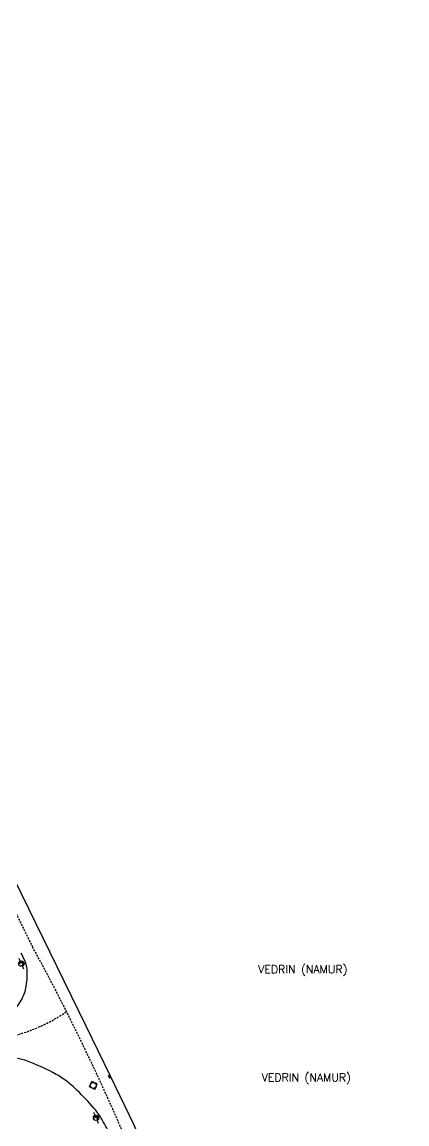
# Model space of a CAD drawing. Header units: millimetres. Extents: x 184000 to 185001, y 129000 to 130000.
# Drawn here: x 184903.8 to 185000, y 129724.7 to 130000 of the extents above; entities that cross this region are included whole.
import ezdxf
from ezdxf.enums import TextEntityAlignment as Align

# ---------------------------------------------------------------- set-up
doc = ezdxf.new("R2010")
doc.units = ezdxf.units.MM
doc.linetypes.add('DASHED', pattern=[0.75, 0.5, -0.25])
doc.layers.get('0').update_dxf_attribs({"linetype": 'CONTINUOUS'})
for name, color, linetype in [('W0001', 6, 'DASHED'), ('W0008', 7, 'CONTINUOUS'), ('W0400', 7, 'CONTINUOUS'), ('W0420', 7, 'CONTINUOUS'), ('W0471', 7, 'CONTINUOUS'), ('W0980', 7, 'CONTINUOUS')]:
    doc.layers.add(name, color=color, linetype=linetype)
doc.styles.get("Standard").update_dxf_attribs({"font": 'romans.shx', "width": 0.85})

# ---------------------------------------------------------------- blocks, each defined once
blk = doc.blocks.new('T400')
for p, q in [((-0.15, 0.3), (0.15, 0.3)), ((-0.15, -0.25), (-0.15, 0.3)), ((-0.15, 0.15), (0.15, 0.15)), ((-0.15, 0), (0.15, 0)), ((0.15, 0.3), (0.15, -0.25)), ((-0.15, -0.15), (0.15, -0.15)), ((-0.15, -0.25), (-0.15, -0.3)), ((-0.15, -0.3), (0.15, -0.3)), ((0.15, -0.3), (0.15, -0.25))]:
    blk.add_line(p, q)
blk = doc.blocks.new('T420')
for p, q in [((0.75, 0.75), (-0.75, 0.75)), ((-0.75, 0.75), (-0.75, -0.75)), ((0.75, 0.75), (0.75, -0.75)), ((0.75, -0.75), (-0.75, -0.75))]:
    blk.add_line(p, q)
blk.add_ellipse((0, 0), major_axis=(-0.53, 0.53), ratio=1, start_param=3.926991, end_param=10.210176)
blk = doc.blocks.new('T471')
for p, q in [((-0.333334, 0.333334), (-0.333334, -0.333334)), ((-0.333334, 0.333334), (0.333334, 0.333334)), ((-0.333334, 0), (0, 0)), ((0.500001, 0.500001), (1.000002, 1.000002)), ((-0.500001, -0.500001), (-1.000002, -1.000002)), ((-0.333334, -0.333334), (0.333334, -0.333334))]:
    blk.add_line(p, q)
blk.add_ellipse((0, 0), major_axis=(0.471405, 0.471405), ratio=1, start_param=5.4977871438, end_param=11.780972451)

msp = doc.modelspace()

# ---------------------------------------------------------------- linework, layer by layer
at = {"layer": 'W0001'}
for points in [[(185000, 129570.51, -0.042425), (184988.5, 129582.34, -0.089563), (184963.57, 129623.3), (184941.97, 129689.92, 0.038652), (184906.56, 129768.82), (184864.12, 129855.51), (184840.94, 129898.32), (184824.03, 129928.99), (184803.76, 129965.66), (184789.46, 129991.85), (184785.94, 130000)], [(185000, 129570.51, -0.042425), (184988.5, 129582.34, -0.089563), (184963.57, 129623.3), (184941.97, 129689.92, 0.038652), (184906.56, 129768.82), (184864.12, 129855.51), (184840.94, 129898.32), (184824.03, 129928.99), (184803.76, 129965.66), (184789.46, 129991.85), (184785.94, 130000)], [(184876.43, 129748.17, 0.246497), (184914.97, 129752.79, 0.246497)], [(184876.43, 129748.17, 0.246497), (184914.97, 129752.79, 0.246497)]]:
    msp.add_lwpolyline(points, format="xyb", dxfattribs=at)
at = {"layer": 'W0008'}
msp.add_lwpolyline([(184942.92, 129697.63), (184941.39, 129702.11), (184938.63, 129708.9), (184931.85, 129724.46), (184925.96, 129736.68), (184919.74, 129749.32), (184893, 129804.07), (184883.95, 129822.53), (184865.74, 129859.66)], dxfattribs=at)
msp.add_lwpolyline([(184942.92, 129697.63), (184941.39, 129702.11), (184938.63, 129708.9), (184931.85, 129724.46), (184925.96, 129736.68), (184919.74, 129749.32), (184893, 129804.07), (184883.95, 129822.53), (184865.74, 129859.66)], dxfattribs=at)
for points in [[(184876.97, 129752.26, 0.013439), (184880.62, 129751.07, 0.024649), (184882.66, 129750.58, 0.0039), (184887.66, 129749.66, 0.012421), (184889.24, 129749.42, 0.022958), (184891.03, 129749.28, 0.015959), (184893.63, 129749.27, 0.065416), (184895.61, 129749.6, 0.038201), (184898.81, 129750.83, 0.082674), (184901.2, 129752.51, 0.063815), (184903.54, 129755.47, 0.083466), (184904.8, 129758.67, 0.065454), (184905.13, 129763.02, 0.070759), (184904.76, 129764.92, 0.050551), (184903.61, 129767.38)], [(184876.97, 129752.26, 0.013439), (184880.62, 129751.07, 0.024649), (184882.66, 129750.58, 0.0039), (184887.66, 129749.66, 0.012421), (184889.24, 129749.42, 0.022958), (184891.03, 129749.28, 0.015959), (184893.63, 129749.27, 0.065416), (184895.61, 129749.6, 0.038201), (184898.81, 129750.83, 0.082674), (184901.2, 129752.51, 0.063815), (184903.54, 129755.47, 0.083466), (184904.8, 129758.67, 0.065454), (184905.13, 129763.02, 0.070759), (184904.76, 129764.92, 0.050551), (184903.61, 129767.38)], [(184925.39, 129722.82, 0.026034), (184923.33, 129726.65, 0.044444), (184921.81, 129728.7, 0.01873), (184917.62, 129733.1, 0.030519), (184914.79, 129735.54, 0.045049), (184911.56, 129737.57, 0.024751), (184905.22, 129740.4, 0.060904), (184902.4, 129741.12, 0.035927), (184897.49, 129741.39)], [(184925.39, 129722.82, 0.026034), (184923.33, 129726.65, 0.044444), (184921.81, 129728.7, 0.01873), (184917.62, 129733.1, 0.030519), (184914.79, 129735.54, 0.045049), (184911.56, 129737.57, 0.024751), (184905.22, 129740.4, 0.060904), (184902.4, 129741.12, 0.035927), (184897.49, 129741.39)]]:
    msp.add_lwpolyline(points, format="xyb", dxfattribs=at)

# ---------------------------------------------------------------- block references
at = {"layer": 'W0400', "rotation": 25.82695600000001}
msp.add_blockref('T400', (184925.7, 129736.56), dxfattribs=at)
msp.add_blockref('T400', (184925.7, 129736.56), dxfattribs=at)
at = {"layer": 'W0420', "rotation": 246.1983}
msp.add_blockref('T420', (184921.65, 129734.35), dxfattribs=at)
msp.add_blockref('T420', (184921.65, 129734.35), dxfattribs=at)
at = {"layer": 'W0471', "rotation": 246.1983}
for p in [(184903.67, 129764.77), (184903.67, 129764.77), (184922.33, 129726.25), (184922.33, 129726.25)]:
    msp.add_blockref('T471', p, dxfattribs=at)

# ---------------------------------------------------------------- texts
at = {"layer": 'W0980'}
for p in [(184973.98, 129763.21), (184974.85, 129736.2)]:
    msp.add_text('VEDRIN (NAMUR)', height=2, dxfattribs=at).set_placement(p, align=Align.MIDDLE)

doc.saveas('drawing.dxf')
